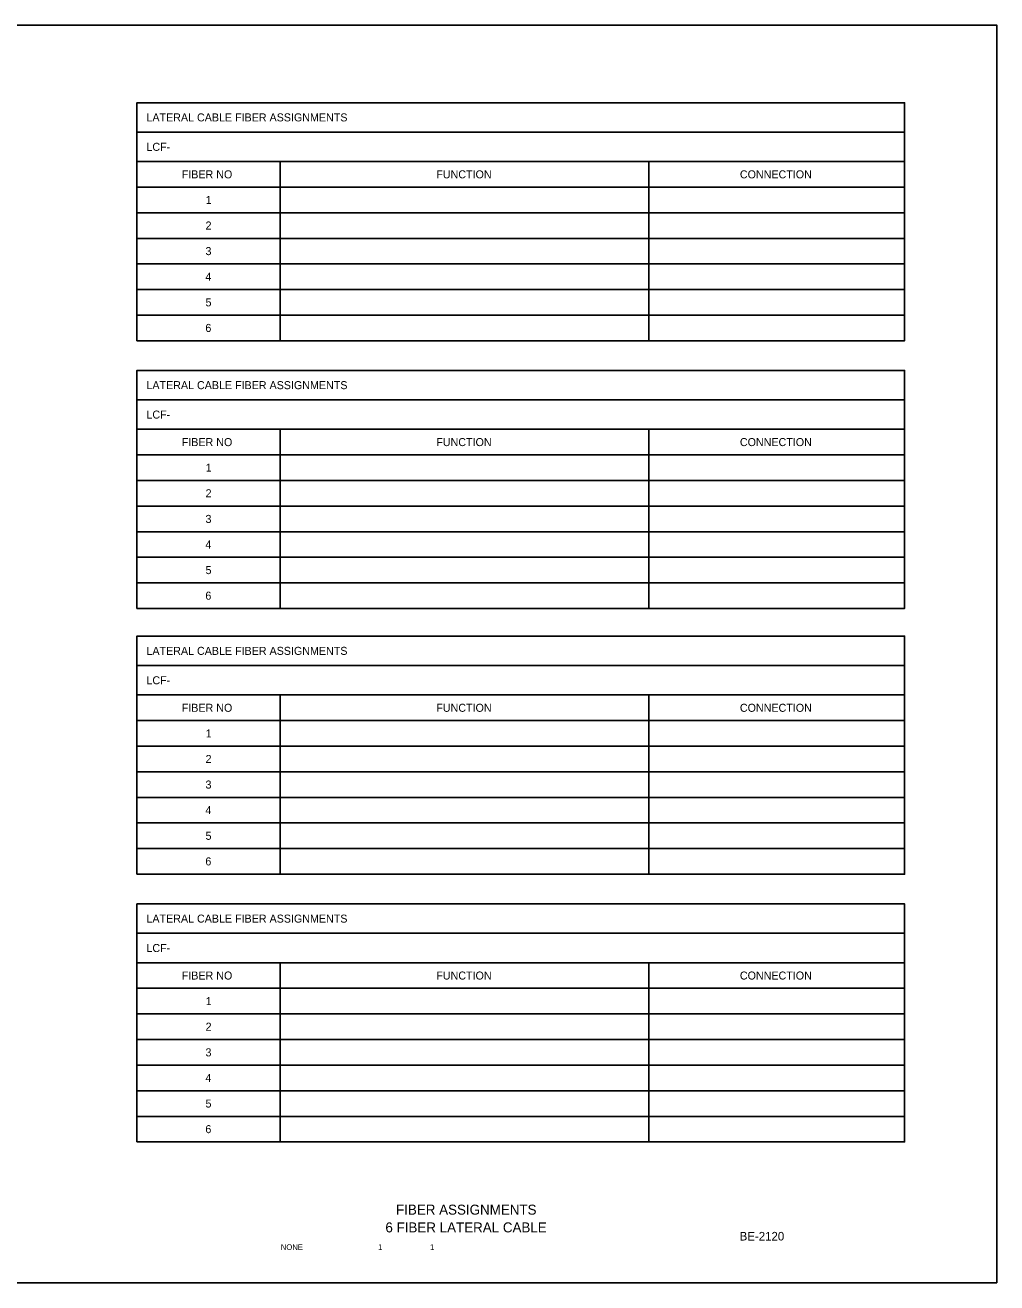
# Model space of a CAD drawing. Extents: x 2262610.19 to 2262613.03, y -3123854.81 to -3123852.98.
# Drawn here: x 2262611.61 to 2262613.026, y -3123854.81 to -3123852.976 of the extents above; entities that cross this region are included whole.
import ezdxf

# ---------------------------------------------------------------- set-up
doc = ezdxf.new("R2010")
doc.units = 0
for name, color, linetype in [('SH_General_Details', 7, 'Continuous'), ('SH_Named_Boundary', 7, 'Continuous'), ('SH_Printer_Plotting_Border', 7, 'Continuous')]:
    doc.layers.add(name, color=color, linetype=linetype)

msp = doc.modelspace()

# ---------------------------------------------------------------- linework, layer by layer
at = {"layer": 'SH_General_Details'}
for points in [[(2262611.7724, -3123853.1321), (2262612.8916, -3123853.1321), (2262612.8916, -3123853.0892), (2262611.7724, -3123853.0892)], [(2262611.7724, -3123853.175), (2262612.8916, -3123853.175), (2262612.8916, -3123853.1321), (2262611.7724, -3123853.1321)], [(2262611.7724, -3123853.2123), (2262611.9814, -3123853.2123), (2262611.9814, -3123853.175), (2262611.7724, -3123853.175)], [(2262611.9814, -3123853.2123), (2262612.5186, -3123853.2123), (2262612.5186, -3123853.175), (2262611.9814, -3123853.175)], [(2262612.5186, -3123853.2123), (2262612.8916, -3123853.2123), (2262612.8916, -3123853.175), (2262612.5186, -3123853.175)], [(2262611.7724, -3123853.2497), (2262611.9814, -3123853.2497), (2262611.9814, -3123853.2123), (2262611.7724, -3123853.2123)], [(2262611.9814, -3123853.2497), (2262612.5186, -3123853.2497), (2262612.5186, -3123853.2123), (2262611.9814, -3123853.2123)], [(2262612.5186, -3123853.2497), (2262612.8916, -3123853.2497), (2262612.8916, -3123853.2123), (2262612.5186, -3123853.2123)], [(2262611.7724, -3123853.287), (2262611.9814, -3123853.287), (2262611.9814, -3123853.2497), (2262611.7724, -3123853.2497)], [(2262611.9814, -3123853.287), (2262612.5186, -3123853.287), (2262612.5186, -3123853.2497), (2262611.9814, -3123853.2497)], [(2262612.5186, -3123853.287), (2262612.8916, -3123853.287), (2262612.8916, -3123853.2497), (2262612.5186, -3123853.2497)], [(2262611.7724, -3123853.3243), (2262611.9814, -3123853.3243), (2262611.9814, -3123853.287), (2262611.7724, -3123853.287)], [(2262611.9814, -3123853.3243), (2262612.5186, -3123853.3243), (2262612.5186, -3123853.287), (2262611.9814, -3123853.287)], [(2262612.5186, -3123853.3243), (2262612.8916, -3123853.3243), (2262612.8916, -3123853.287), (2262612.5186, -3123853.287)], [(2262611.7724, -3123853.3616), (2262611.9814, -3123853.3616), (2262611.9814, -3123853.3243), (2262611.7724, -3123853.3243)], [(2262611.9814, -3123853.3616), (2262612.5186, -3123853.3616), (2262612.5186, -3123853.3243), (2262611.9814, -3123853.3243)], [(2262612.5186, -3123853.3616), (2262612.8916, -3123853.3616), (2262612.8916, -3123853.3243), (2262612.5186, -3123853.3243)], [(2262611.7724, -3123853.3989), (2262611.9814, -3123853.3989), (2262611.9814, -3123853.3616), (2262611.7724, -3123853.3616)], [(2262611.9814, -3123853.3989), (2262612.5186, -3123853.3989), (2262612.5186, -3123853.3616), (2262611.9814, -3123853.3616)], [(2262612.5186, -3123853.3989), (2262612.8916, -3123853.3989), (2262612.8916, -3123853.3616), (2262612.5186, -3123853.3616)], [(2262611.7724, -3123853.4362), (2262611.9814, -3123853.4362), (2262611.9814, -3123853.3989), (2262611.7724, -3123853.3989)], [(2262611.9814, -3123853.4362), (2262612.5186, -3123853.4362), (2262612.5186, -3123853.3989), (2262611.9814, -3123853.3989)], [(2262612.5186, -3123853.4362), (2262612.8916, -3123853.4362), (2262612.8916, -3123853.3989), (2262612.5186, -3123853.3989)], [(2262611.7724, -3123853.5224), (2262612.8916, -3123853.5224), (2262612.8916, -3123853.4795), (2262611.7724, -3123853.4795)], [(2262611.7724, -3123853.5653), (2262612.8916, -3123853.5653), (2262612.8916, -3123853.5224), (2262611.7724, -3123853.5224)], [(2262611.7724, -3123853.6027), (2262611.9814, -3123853.6027), (2262611.9814, -3123853.5653), (2262611.7724, -3123853.5653)], [(2262611.9814, -3123853.6027), (2262612.5186, -3123853.6027), (2262612.5186, -3123853.5653), (2262611.9814, -3123853.5653)], [(2262612.5186, -3123853.6027), (2262612.8916, -3123853.6027), (2262612.8916, -3123853.5653), (2262612.5186, -3123853.5653)], [(2262611.7724, -3123853.64), (2262611.9814, -3123853.64), (2262611.9814, -3123853.6027), (2262611.7724, -3123853.6027)], [(2262611.9814, -3123853.64), (2262612.5186, -3123853.64), (2262612.5186, -3123853.6027), (2262611.9814, -3123853.6027)], [(2262612.5186, -3123853.64), (2262612.8916, -3123853.64), (2262612.8916, -3123853.6027), (2262612.5186, -3123853.6027)], [(2262611.7724, -3123853.6773), (2262611.9814, -3123853.6773), (2262611.9814, -3123853.64), (2262611.7724, -3123853.64)], [(2262611.9814, -3123853.6773), (2262612.5186, -3123853.6773), (2262612.5186, -3123853.64), (2262611.9814, -3123853.64)], [(2262612.5186, -3123853.6773), (2262612.8916, -3123853.6773), (2262612.8916, -3123853.64), (2262612.5186, -3123853.64)], [(2262611.7724, -3123853.7146), (2262611.9814, -3123853.7146), (2262611.9814, -3123853.6773), (2262611.7724, -3123853.6773)], [(2262611.9814, -3123853.7146), (2262612.5186, -3123853.7146), (2262612.5186, -3123853.6773), (2262611.9814, -3123853.6773)], [(2262612.5186, -3123853.7146), (2262612.8916, -3123853.7146), (2262612.8916, -3123853.6773), (2262612.5186, -3123853.6773)], [(2262611.7724, -3123853.7519), (2262611.9814, -3123853.7519), (2262611.9814, -3123853.7146), (2262611.7724, -3123853.7146)], [(2262611.9814, -3123853.7519), (2262612.5186, -3123853.7519), (2262612.5186, -3123853.7146), (2262611.9814, -3123853.7146)], [(2262612.5186, -3123853.7519), (2262612.8916, -3123853.7519), (2262612.8916, -3123853.7146), (2262612.5186, -3123853.7146)], [(2262611.7724, -3123853.7892), (2262611.9814, -3123853.7892), (2262611.9814, -3123853.7519), (2262611.7724, -3123853.7519)], [(2262611.9814, -3123853.7892), (2262612.5186, -3123853.7892), (2262612.5186, -3123853.7519), (2262611.9814, -3123853.7519)], [(2262612.5186, -3123853.7892), (2262612.8916, -3123853.7892), (2262612.8916, -3123853.7519), (2262612.5186, -3123853.7519)], [(2262611.7724, -3123853.8265), (2262611.9814, -3123853.8265), (2262611.9814, -3123853.7892), (2262611.7724, -3123853.7892)], [(2262611.9814, -3123853.8265), (2262612.5186, -3123853.8265), (2262612.5186, -3123853.7892), (2262611.9814, -3123853.7892)], [(2262612.5186, -3123853.8265), (2262612.8916, -3123853.8265), (2262612.8916, -3123853.7892), (2262612.5186, -3123853.7892)], [(2262611.7724, -3123853.9097), (2262612.8916, -3123853.9097), (2262612.8916, -3123853.8668), (2262611.7724, -3123853.8668)], [(2262611.7724, -3123853.9526), (2262612.8916, -3123853.9526), (2262612.8916, -3123853.9097), (2262611.7724, -3123853.9097)], [(2262611.7724, -3123853.9899), (2262611.9814, -3123853.9899), (2262611.9814, -3123853.9526), (2262611.7724, -3123853.9526)], [(2262611.9814, -3123853.9899), (2262612.5186, -3123853.9899), (2262612.5186, -3123853.9526), (2262611.9814, -3123853.9526)], [(2262612.5186, -3123853.9899), (2262612.8916, -3123853.9899), (2262612.8916, -3123853.9526), (2262612.5186, -3123853.9526)], [(2262611.7724, -3123854.0272), (2262611.9814, -3123854.0272), (2262611.9814, -3123853.9899), (2262611.7724, -3123853.9899)], [(2262611.9814, -3123854.0272), (2262612.5186, -3123854.0272), (2262612.5186, -3123853.9899), (2262611.9814, -3123853.9899)], [(2262612.5186, -3123854.0272), (2262612.8916, -3123854.0272), (2262612.8916, -3123853.9899), (2262612.5186, -3123853.9899)], [(2262611.7724, -3123854.0646), (2262611.9814, -3123854.0646), (2262611.9814, -3123854.0272), (2262611.7724, -3123854.0272)], [(2262611.9814, -3123854.0646), (2262612.5186, -3123854.0646), (2262612.5186, -3123854.0272), (2262611.9814, -3123854.0272)], [(2262612.5186, -3123854.0646), (2262612.8916, -3123854.0646), (2262612.8916, -3123854.0272), (2262612.5186, -3123854.0272)], [(2262611.7724, -3123854.1019), (2262611.9814, -3123854.1019), (2262611.9814, -3123854.0646), (2262611.7724, -3123854.0646)], [(2262611.9814, -3123854.1019), (2262612.5186, -3123854.1019), (2262612.5186, -3123854.0646), (2262611.9814, -3123854.0646)], [(2262612.5186, -3123854.1019), (2262612.8916, -3123854.1019), (2262612.8916, -3123854.0646), (2262612.5186, -3123854.0646)], [(2262611.7724, -3123854.1392), (2262611.9814, -3123854.1392), (2262611.9814, -3123854.1019), (2262611.7724, -3123854.1019)], [(2262611.9814, -3123854.1392), (2262612.5186, -3123854.1392), (2262612.5186, -3123854.1019), (2262611.9814, -3123854.1019)], [(2262612.5186, -3123854.1392), (2262612.8916, -3123854.1392), (2262612.8916, -3123854.1019), (2262612.5186, -3123854.1019)], [(2262611.7724, -3123854.1765), (2262611.9814, -3123854.1765), (2262611.9814, -3123854.1392), (2262611.7724, -3123854.1392)], [(2262611.9814, -3123854.1765), (2262612.5186, -3123854.1765), (2262612.5186, -3123854.1392), (2262611.9814, -3123854.1392)], [(2262612.5186, -3123854.1765), (2262612.8916, -3123854.1765), (2262612.8916, -3123854.1392), (2262612.5186, -3123854.1392)], [(2262611.7724, -3123854.2138), (2262611.9814, -3123854.2138), (2262611.9814, -3123854.1765), (2262611.7724, -3123854.1765)], [(2262611.9814, -3123854.2138), (2262612.5186, -3123854.2138), (2262612.5186, -3123854.1765), (2262611.9814, -3123854.1765)], [(2262612.5186, -3123854.2138), (2262612.8916, -3123854.2138), (2262612.8916, -3123854.1765), (2262612.5186, -3123854.1765)], [(2262611.7724, -3123854.3), (2262612.8916, -3123854.3), (2262612.8916, -3123854.2571), (2262611.7724, -3123854.2571)], [(2262611.7724, -3123854.3429), (2262612.8916, -3123854.3429), (2262612.8916, -3123854.3), (2262611.7724, -3123854.3)], [(2262611.7724, -3123854.3802), (2262611.9814, -3123854.3802), (2262611.9814, -3123854.3429), (2262611.7724, -3123854.3429)], [(2262611.9814, -3123854.3802), (2262612.5186, -3123854.3802), (2262612.5186, -3123854.3429), (2262611.9814, -3123854.3429)], [(2262612.5186, -3123854.3802), (2262612.8916, -3123854.3802), (2262612.8916, -3123854.3429), (2262612.5186, -3123854.3429)], [(2262611.7724, -3123854.4176), (2262611.9814, -3123854.4176), (2262611.9814, -3123854.3802), (2262611.7724, -3123854.3802)], [(2262611.9814, -3123854.4176), (2262612.5186, -3123854.4176), (2262612.5186, -3123854.3802), (2262611.9814, -3123854.3802)], [(2262612.5186, -3123854.4176), (2262612.8916, -3123854.4176), (2262612.8916, -3123854.3802), (2262612.5186, -3123854.3802)], [(2262611.7724, -3123854.4549), (2262611.9814, -3123854.4549), (2262611.9814, -3123854.4176), (2262611.7724, -3123854.4176)], [(2262611.9814, -3123854.4549), (2262612.5186, -3123854.4549), (2262612.5186, -3123854.4176), (2262611.9814, -3123854.4176)], [(2262612.5186, -3123854.4549), (2262612.8916, -3123854.4549), (2262612.8916, -3123854.4176), (2262612.5186, -3123854.4176)], [(2262611.7724, -3123854.4922), (2262611.9814, -3123854.4922), (2262611.9814, -3123854.4549), (2262611.7724, -3123854.4549)], [(2262611.9814, -3123854.4922), (2262612.5186, -3123854.4922), (2262612.5186, -3123854.4549), (2262611.9814, -3123854.4549)], [(2262612.5186, -3123854.4922), (2262612.8916, -3123854.4922), (2262612.8916, -3123854.4549), (2262612.5186, -3123854.4549)], [(2262611.7724, -3123854.5295), (2262611.9814, -3123854.5295), (2262611.9814, -3123854.4922), (2262611.7724, -3123854.4922)], [(2262611.9814, -3123854.5295), (2262612.5186, -3123854.5295), (2262612.5186, -3123854.4922), (2262611.9814, -3123854.4922)], [(2262612.5186, -3123854.5295), (2262612.8916, -3123854.5295), (2262612.8916, -3123854.4922), (2262612.5186, -3123854.4922)], [(2262611.7724, -3123854.5668), (2262611.9814, -3123854.5668), (2262611.9814, -3123854.5295), (2262611.7724, -3123854.5295)], [(2262611.9814, -3123854.5668), (2262612.5186, -3123854.5668), (2262612.5186, -3123854.5295), (2262611.9814, -3123854.5295)], [(2262612.5186, -3123854.5668), (2262612.8916, -3123854.5668), (2262612.8916, -3123854.5295), (2262612.5186, -3123854.5295)], [(2262611.7724, -3123854.6041), (2262611.9814, -3123854.6041), (2262611.9814, -3123854.5668), (2262611.7724, -3123854.5668)], [(2262611.9814, -3123854.6041), (2262612.5186, -3123854.6041), (2262612.5186, -3123854.5668), (2262611.9814, -3123854.5668)], [(2262612.5186, -3123854.6041), (2262612.8916, -3123854.6041), (2262612.8916, -3123854.5668), (2262612.5186, -3123854.5668)]]:
    msp.add_lwpolyline(points, close=True, dxfattribs=at)
at = {"layer": 'SH_Named_Boundary'}
msp.add_lwpolyline([(2262610.1929, -3123854.8095), (2262613.0262, -3123854.8095), (2262613.0262, -3123852.9762), (2262610.1929, -3123852.9762)], close=True, dxfattribs=at)
at = {"layer": 'SH_Printer_Plotting_Border'}
msp.add_lwpolyline([(2262610.1929, -3123852.9762), (2262613.0262, -3123852.9762), (2262613.0262, -3123854.8095), (2262610.1929, -3123854.8095)], close=True, dxfattribs=at)

# ---------------------------------------------------------------- texts
at = {"layer": 'SH_General_Details'}
for s, height, p in [('LATERAL CABLE FIBER ASSIGNMENTS', 0.011667, (2262611.7864, -3123853.1165)), ('LCF-', 0.01167, (2262611.7864, -3123853.1594)), ('FIBER NO', 0.01167, (2262611.8379, -3123853.1995)), ('FUNCTION', 0.01167, (2262612.209, -3123853.1995)), ('CONNECTION', 0.01167, (2262612.6516, -3123853.1995)), ('1', 0.0117, (2262611.8728, -3123853.2368)), ('2', 0.0117, (2262611.8726, -3123853.2741)), ('3', 0.0117, (2262611.8725, -3123853.3114)), ('4', 0.0117, (2262611.8723, -3123853.3488)), ('5', 0.0117, (2262611.8725, -3123853.3861)), ('6', 0.0117, (2262611.8723, -3123853.4234)), ('LATERAL CABLE FIBER ASSIGNMENTS', 0.011667, (2262611.7864, -3123853.5068)), ('LCF-', 0.01167, (2262611.7864, -3123853.5497)), ('FIBER NO', 0.01167, (2262611.8379, -3123853.5898)), ('FUNCTION', 0.01167, (2262612.209, -3123853.5898)), ('CONNECTION', 0.01167, (2262612.6516, -3123853.5898)), ('1', 0.0117, (2262611.8728, -3123853.6271)), ('2', 0.0117, (2262611.8726, -3123853.6644)), ('3', 0.0117, (2262611.8725, -3123853.7018)), ('4', 0.0117, (2262611.8723, -3123853.7391)), ('5', 0.0117, (2262611.8725, -3123853.7764)), ('6', 0.0117, (2262611.8723, -3123853.8137)), ('LATERAL CABLE FIBER ASSIGNMENTS', 0.011667, (2262611.7864, -3123853.8941)), ('LCF-', 0.01167, (2262611.7864, -3123853.937)), ('FIBER NO', 0.01167, (2262611.8379, -3123853.9771)), ('FUNCTION', 0.01167, (2262612.209, -3123853.9771)), ('CONNECTION', 0.01167, (2262612.6516, -3123853.9771)), ('1', 0.0117, (2262611.8728, -3123854.0144)), ('2', 0.0117, (2262611.8726, -3123854.0517)), ('3', 0.0117, (2262611.8725, -3123854.089)), ('4', 0.0117, (2262611.8723, -3123854.1263)), ('5', 0.0117, (2262611.8725, -3123854.1637)), ('6', 0.0117, (2262611.8723, -3123854.201)), ('LATERAL CABLE FIBER ASSIGNMENTS', 0.011667, (2262611.7864, -3123854.2844)), ('LCF-', 0.01167, (2262611.7864, -3123854.3273)), ('FIBER NO', 0.01167, (2262611.8379, -3123854.3674)), ('FUNCTION', 0.01167, (2262612.209, -3123854.3674)), ('CONNECTION', 0.01167, (2262612.6516, -3123854.3674)), ('1', 0.0117, (2262611.8728, -3123854.4047)), ('2', 0.0117, (2262611.8726, -3123854.442)), ('3', 0.0117, (2262611.8725, -3123854.4794)), ('4', 0.0117, (2262611.8723, -3123854.5167)), ('5', 0.0117, (2262611.8725, -3123854.554)), ('6', 0.0117, (2262611.8723, -3123854.5913)), ('FIBER ASSIGNMENTS', 0.014583, (2262612.1503, -3123854.7101)), ('6 FIBER LATERAL CABLE', 0.014583, (2262612.1348, -3123854.736)), ('BE-2120', 0.0125, (2262612.6512, -3123854.7478)), ('NONE', 0.00833, (2262611.9823, -3123854.7616)), (' 1', 0.00833, (2262612.1211, -3123854.7616)), ('1', 0.00833, (2262612.1998, -3123854.7616))]:
    msp.add_text(s, height=height, dxfattribs=at).set_placement(p)

doc.saveas('drawing.dxf')
